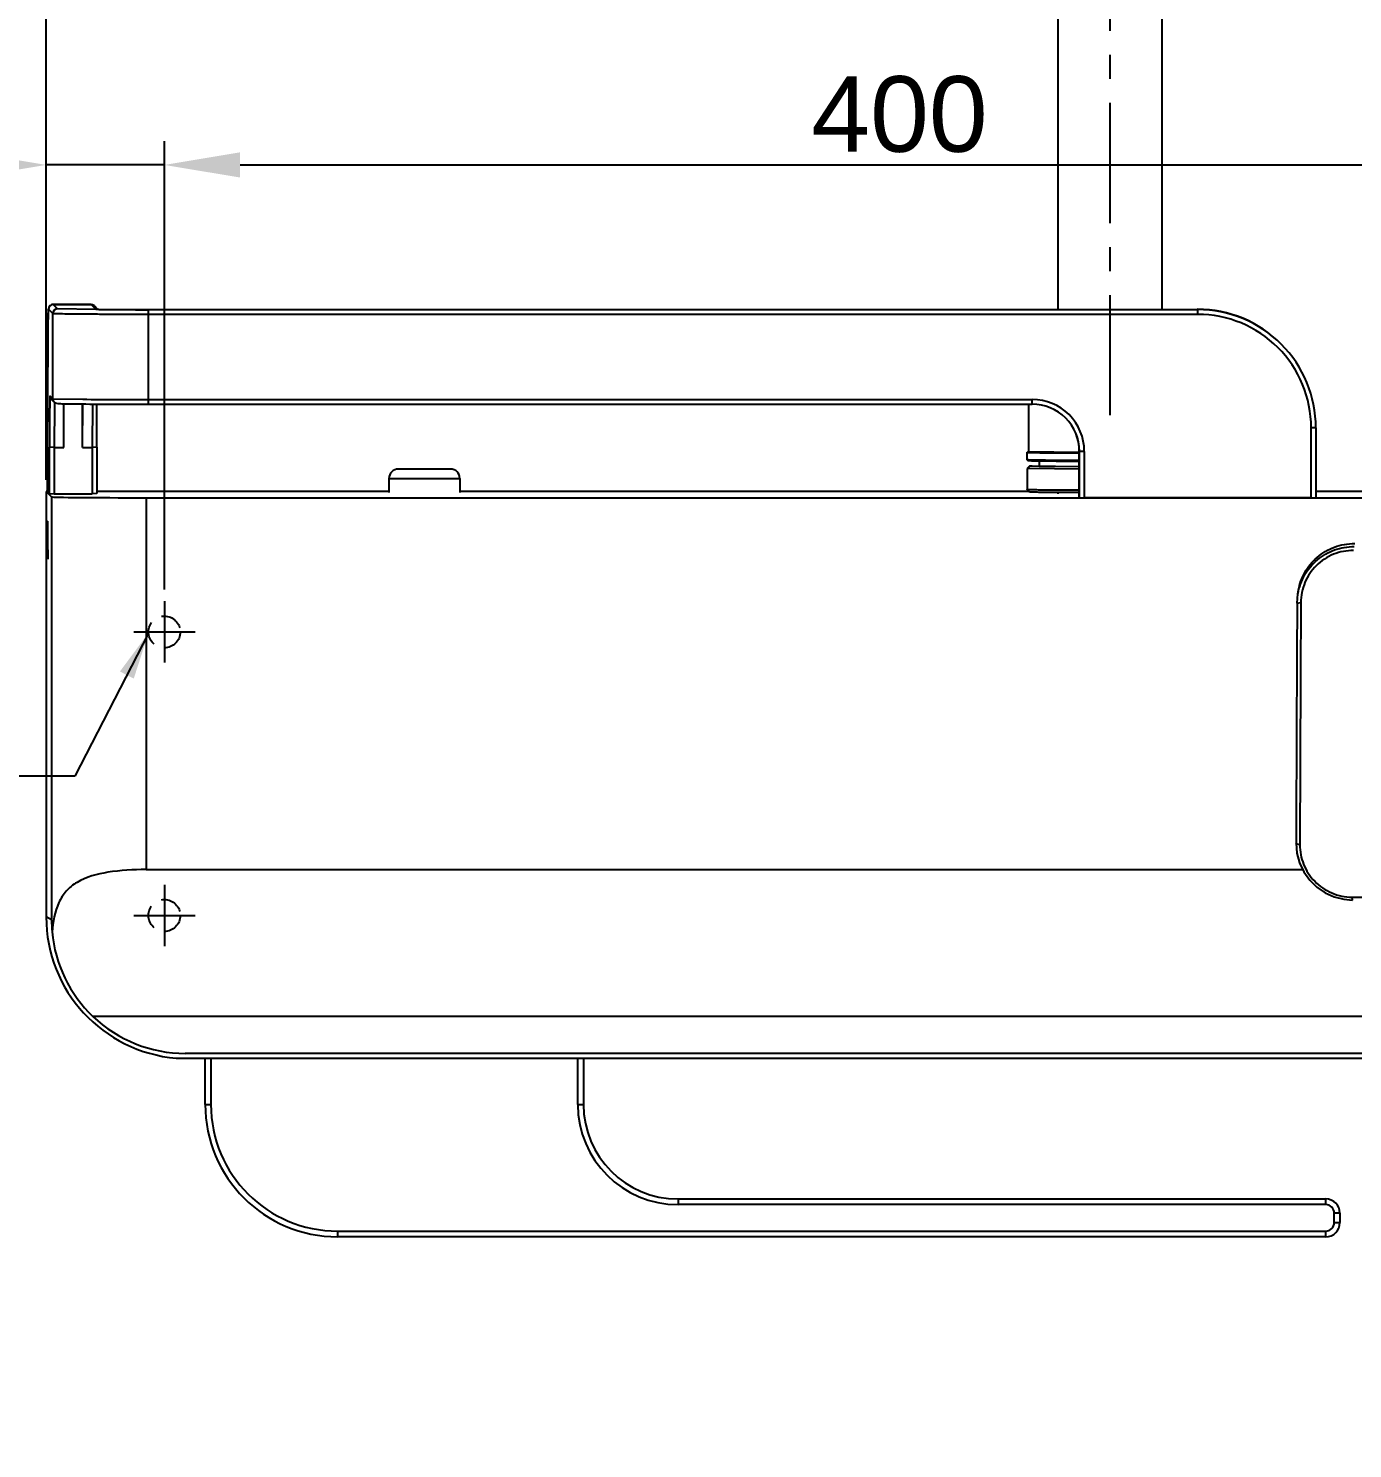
# Model space of a CAD drawing. Header units: millimetres. Extents: x 3819 to 4365, y -2661 to -1889.
# Drawn here: x 3915 to 3985, y -2422.4 to -2347.3 of the extents above; entities that cross this region are included whole.
import ezdxf

# ---------------------------------------------------------------- set-up
doc = ezdxf.new("R2010")
doc.units = ezdxf.units.MM
doc.header["$LTSCALE"] = 0.1
doc.linetypes.add('CENTERX2', pattern=[101.6, 63.5, -12.7, 12.7, -12.7])
doc.linetypes.add('HIDDENX2', pattern=[19.05, 12.7, -6.35])
for name, color, linetype in [('CENTER', 1, 'CENTERX2'), ('DIM', 3, 'Continuous'), ('HIDDEN', 8, 'HIDDENX2')]:
    doc.layers.add(name, color=color, linetype=linetype)
doc.styles.get("Standard").update_dxf_attribs({"font": 'arial.ttf'})
doc.dimstyles.new('ISO-25', dxfattribs={"dimtxt": 2.5, "dimasz": 2.5, "dimexe": 1.25, "dimexo": 0.625, "dimtad": 1, "dimlfac": 5, "dimtxsty": 'Standard', "dimcen": 2.5, "dimadec": 0, "dimazin": 0, "dimtfac": 1, "dimtmove": 0, "dimatfit": 3, "dimfxl": 0, "dimarcsym": 0})

# ---------------------------------------------------------------- blocks, each defined once
blk = doc.blocks.new('*D138')
at = {"layer": 'Defpoints', "color": 0}
for p in [(4033.448, -2341.833), (3915.948, -2371.757), (4033.448, -2371.757)]:
    blk.add_point(p, dxfattribs=at)
at = {"layer": 'DIM', "color": 0, "lineweight": -2}
for p, q in [((3915.948, -2371.132), (3915.948, -2340.583)), ((4033.448, -2371.132), (4033.448, -2340.583)), ((3919.948, -2341.833), (4029.448, -2341.833))]:
    blk.add_line(p, q, dxfattribs=at)
at = {"layer": 'DIM', "color": 0}
for points in [[(3919.948, -2341.166), (3919.948, -2342.499), (3915.948, -2341.833)], [(4029.448, -2341.166), (4029.448, -2342.499), (4033.448, -2341.833)]]:
    blk.add_solid(points, dxfattribs=at)
at = {"layer": 'DIM', "color": 0, "insert": (3961.11, -2339.165), "char_height": 4, "attachment_point": 5}
blk.add_mtext('470', dxfattribs=at)
blk = doc.blocks.new('*D139')
at = {"layer": 'Defpoints', "color": 0}
for p in [(4022.198, -2354.479), (3922.198, -2377.565), (4022.198, -2377.565)]:
    blk.add_point(p, dxfattribs=at)
at = {"layer": 'DIM', "color": 0, "lineweight": -2}
for p, q in [((3922.198, -2376.94), (3922.198, -2353.229)), ((4022.198, -2376.94), (4022.198, -2353.229)), ((3926.198, -2354.479), (4018.198, -2354.479))]:
    blk.add_line(p, q, dxfattribs=at)
at = {"layer": 'DIM', "color": 0}
for points in [[(3926.198, -2353.812), (3926.198, -2355.145), (3922.198, -2354.479)], [(4018.198, -2353.812), (4018.198, -2355.145), (4022.198, -2354.479)]]:
    blk.add_solid(points, dxfattribs=at)
at = {"layer": 'DIM', "color": 0, "insert": (3961.072, -2351.812), "char_height": 4, "attachment_point": 5}
blk.add_mtext('400', dxfattribs=at)
blk = doc.blocks.new('*D137')
at = {"layer": 'Defpoints', "color": 0}
for p in [(3972.198, -2092.633), (4060.64, -2605.033), (4086.272, -2605.033)]:
    blk.add_point(p, dxfattribs=at)
at = {"layer": 'DIM', "color": 0, "lineweight": -2}
for p, q in [((3972.823, -2092.633), (4087.522, -2092.633)), ((4086.272, -2096.633), (4086.272, -2601.033)), ((4061.265, -2605.033), (4087.522, -2605.033))]:
    blk.add_line(p, q, dxfattribs=at)
at = {"layer": 'DIM', "color": 0}
for points in [[(4085.605, -2096.633), (4086.939, -2096.633), (4086.272, -2092.633)], [(4085.605, -2601.033), (4086.939, -2601.033), (4086.272, -2605.033)]]:
    blk.add_solid(points, dxfattribs=at)
at = {"layer": 'DIM', "color": 0, "insert": (4083.025, -2348.833), "char_height": 4, "attachment_point": 5, "rotation": 90}
blk.add_mtext('(2280)', dxfattribs=at)
blk = doc.blocks.new('*D129')
at = {"layer": 'Defpoints', "color": 0}
for p in [(3922.198, -2354.479), (3915.948, -2371.757), (3922.198, -2377.565)]:
    blk.add_point(p, dxfattribs=at)
at = {"layer": 'DIM', "color": 0, "lineweight": -2}
for p, q in [((3915.948, -2371.132), (3915.948, -2353.229)), ((3922.198, -2376.94), (3922.198, -2353.229)), ((3911.948, -2354.479), (3900.87, -2354.479)), ((3922.198, -2354.479), (3915.948, -2354.479)), ((3926.198, -2354.479), (3930.198, -2354.479))]:
    blk.add_line(p, q, dxfattribs=at)
at = {"layer": 'DIM', "color": 0}
for points in [[(3911.948, -2353.812), (3911.948, -2355.145), (3915.948, -2354.479)], [(3926.198, -2353.812), (3926.198, -2355.145), (3922.198, -2354.479)]]:
    blk.add_solid(points, dxfattribs=at)
at = {"layer": 'DIM', "color": 0, "insert": (3904.409, -2351.812), "char_height": 4, "attachment_point": 5}
blk.add_mtext('25', dxfattribs=at)

msp = doc.modelspace()

# ---------------------------------------------------------------- linework, layer by layer
at = {"color": 7, "linetype": 'Continuous'}
for p, q in [((3969.448, -2250.6236), (3969.448, -2362.1328)), ((3974.948, -2250.6235), (3974.948, -2362.1324)), ((3916.0905, -2362.0198), (3916.0711, -2362.1163)), ((3916.3043, -2361.8669), (3916.2214, -2361.887)), ((3918.3205, -2361.8659), (3916.3206, -2361.8661)), ((3916.3206, -2361.8661), (3916.3211, -2361.8663)), ((3916.3211, -2361.8663), (3918.321, -2361.8661)), ((3916.3211, -2361.8663), (3916.5502, -2362.0954)), ((3918.5786, -2362.129), (3916.5502, -2362.0954)), ((3918.3205, -2361.8659), (3918.321, -2361.8661)), ((3918.321, -2361.8661), (3918.5501, -2362.0952)), ((3918.4071, -2361.8814), (3918.321, -2361.8661)), ((3918.4978, -2361.9393), (3918.66, -2362.1016)), ((3918.5501, -2362.0952), (3918.6109, -2362.1)), ((3918.585, -2362.0981), (3918.693, -2362.1025)), ((3916.3002, -2362.3454), (3916.0711, -2362.1163)), ((3916.3002, -2366.8452), (3916.3002, -2362.3454)), ((3918.6945, -2362.1297), (3918.5786, -2362.129)), ((3918.693, -2362.1025), (3921.324, -2362.119)), ((3918.7252, -2362.1298), (3918.6945, -2362.1297)), ((3918.7121, -2362.1031), (3921.2812, -2362.119)), ((3921.2812, -2362.119), (3921.324, -2362.119)), ((3921.324, -2362.119), (3976.8219, -2362.1148)), ((3921.3414, -2362.1364), (3921.324, -2362.1364)), ((3921.3414, -2362.1364), (3976.8393, -2362.1322)), ((3921.3414, -2362.1364), (3921.3436, -2362.3886)), ((3976.8415, -2362.3844), (3921.3436, -2362.3886)), ((3921.3436, -2362.3886), (3921.3436, -2366.8884)), ((3976.8393, -2362.1322), (3976.8219, -2362.1148)), ((3976.8415, -2362.3844), (3976.8393, -2362.1322)), ((3916.0419, -2363.1079), (3916.0421, -2363.0898)), ((3981.2586, -2363.9625), (3981.2412, -2363.945)), ((3916.0232, -2365.6478), (3916.0276, -2364.7381)), ((3916.0223, -2365.8823), (3916.0232, -2365.6478)), ((3916.0201, -2366.7259), (3916.0223, -2365.8823)), ((3916.0187, -2368.0637), (3916.0197, -2366.9379)), ((3916.0197, -2366.9379), (3916.0201, -2366.7259)), ((3916.1475, -2366.6925), (3916.3002, -2366.8452)), ((3916.2207, -2366.8692), (3916.3734, -2367.022)), ((3916.3002, -2366.8452), (3917.8902, -2366.8767)), ((3916.388, -2367.1806), (3916.3756, -2369.4205)), ((3916.3917, -2367.026), (3916.388, -2367.1806)), ((3916.8756, -2369.4205), (3916.8897, -2367.0962)), ((3917.8756, -2369.4204), (3917.8893, -2367.111)), ((3917.8756, -2369.4204), (3917.8756, -2367.1235)), ((3918.0124, -2367.1247), (3918.0484, -2367.125)), ((3918.3892, -2367.1154), (3918.3756, -2369.4204)), ((3918.6234, -2369.4182), (3918.6342, -2367.1289)), ((3921.3436, -2366.8884), (3921.3414, -2367.1363)), ((3921.3414, -2367.1363), (3968.0897, -2367.1327)), ((3921.3436, -2366.8884), (3968.0918, -2366.8849)), ((3967.898, -2367.1327), (3967.898, -2369.6314)), ((3968.0897, -2367.1327), (3968.0918, -2366.8849)), ((3916.0187, -2371.7636), (3916.0187, -2368.0637)), ((3983.0891, -2368.3815), (3982.8413, -2368.3837)), ((3982.8413, -2372.0836), (3982.8413, -2368.3837)), ((3983.0891, -2368.3815), (3983.0891, -2372.0814)), ((3916.1235, -2371.8683), (3916.1235, -2369.4184)), ((3916.3756, -2369.4205), (3916.1235, -2369.4184)), ((3916.3756, -2369.4205), (3916.8756, -2369.4205)), ((3916.3756, -2369.4205), (3916.3756, -2371.8705)), ((3917.8756, -2369.4204), (3918.3756, -2369.4204)), ((3918.6234, -2369.4182), (3918.3756, -2369.4204)), ((3918.3756, -2369.4204), (3918.3756, -2371.8703)), ((3918.6234, -2369.4182), (3918.6234, -2371.8681)), ((3970.5765, -2369.5162), (3970.5765, -2369.6193)), ((3967.823, -2370.0814), (3967.823, -2369.6814)), ((3967.8231, -2370.0817), (3967.823, -2370.0814)), ((3967.8731, -2369.6311), (3967.8231, -2369.6811)), ((3967.8731, -2370.1317), (3967.8231, -2370.0817)), ((3967.8732, -2369.6311), (3967.873, -2369.6314)), ((3967.873, -2369.6314), (3967.8868, -2369.6344)), ((3967.888, -2369.6282), (3967.8731, -2369.6311)), ((3967.8868, -2369.6344), (3967.9171, -2369.6368)), ((3967.9171, -2369.6368), (3970.5686, -2369.6664)), ((3968.448, -2370.15), (3968.448, -2370.4072)), ((3970.5721, -2372.0648), (3970.5721, -2369.628)), ((3970.5896, -2372.0823), (3970.5896, -2369.6324)), ((3970.8417, -2369.6346), (3970.5896, -2369.6324)), ((3970.8417, -2369.6346), (3970.8417, -2372.0845)), ((3934.073, -2371.0655), (3937.823, -2371.0655)), ((3934.073, -2371.0655), (3934.073, -2371.8155)), ((3937.323, -2370.5655), (3934.573, -2370.5655)), ((3937.823, -2371.0655), (3937.823, -2371.8155)), ((3967.823, -2370.5322), (3967.8231, -2370.5319)), ((3967.823, -2370.5322), (3967.823, -2371.6571)), ((3967.9587, -2370.5416), (3967.823, -2370.5322)), ((3967.9481, -2370.4069), (3967.8231, -2370.5319)), ((3967.9481, -2370.4069), (3968.4425, -2370.3898)), ((3968.0798, -2370.4164), (3967.9481, -2370.4069)), ((3970.568, -2370.5676), (3967.9587, -2370.5416)), ((3970.5679, -2370.4414), (3968.0798, -2370.4164)), ((3968.448, -2370.4072), (3968.5643, -2370.4153)), ((3968.5643, -2370.4153), (3970.5695, -2370.4367)), ((3915.948, -2371.7566), (3916.2324, -2372.041)), ((3916.0187, -2371.7566), (3915.948, -2371.7566)), ((3915.948, -2371.7566), (3915.948, -2394.2578)), ((3916.0187, -2371.7636), (3916.1235, -2371.8683)), ((3934.073, -2371.7566), (3918.6234, -2371.7566)), ((3967.9223, -2371.7566), (3937.823, -2371.7566)), ((3967.8231, -2371.6575), (3967.823, -2371.6571)), ((3967.9481, -2371.7825), (3967.8231, -2371.6575)), ((3969.448, -2371.8103), (3969.448, -2371.8864)), ((4006.573, -2371.7566), (3983.0891, -2371.7566)), ((3916.1235, -2371.8683), (3916.3756, -2371.8705)), ((3916.2324, -2372.041), (3916.2322, -2394.4077)), ((3916.3756, -2371.8705), (3918.3756, -2371.8703)), ((3918.6234, -2371.8681), (3918.3756, -2371.8703)), ((3921.2316, -2372.0839), (3970.6706, -2372.0839)), ((3921.2316, -2372.0839), (3921.2316, -2391.7565)), ((3970.5896, -2372.0823), (3970.8417, -2372.0845)), ((3982.8413, -2372.0836), (3970.8417, -2372.0845)), ((3970.8417, -2372.0839), (4028.1642, -2372.0839)), ((3982.8413, -2372.0836), (3983.0891, -2372.0814)), ((3915.9721, -2373.2734), (3915.9634, -2374.2657)), ((3915.9808, -2374.281), (3915.9721, -2373.2734)), ((3916.0419, -2374.3336), (3916.0332, -2373.326)), ((3915.9634, -2374.2657), (3915.9721, -2375.2733)), ((3915.9721, -2375.2733), (3915.9808, -2374.281)), ((3916.0245, -2374.3184), (3916.0332, -2375.326)), ((3916.0332, -2375.326), (3916.0419, -2374.3336)), ((3982.1405, -2377.1678), (3982.1736, -2376.9718)), ((3982.0983, -2377.6547), (3982.1405, -2377.1678)), ((3982.0983, -2377.6546), (3982.2948, -2377.6323)), ((3982.2948, -2377.6323), (3982.2745, -2381.5436)), ((3982.2749, -2381.5436), (3982.2389, -2390.4444)), ((3921.2316, -2391.7565), (3982.3947, -2391.7565)), ((3985.0298, -2393.3654), (3984.9998, -2393.2141)), ((3916.2322, -2394.4077), (3915.948, -2394.2578)), ((4030.7189, -2399.5266), (3918.4198, -2399.5266)), ((3922.8236, -2401.7307), (4017.948, -2401.7307)), ((4025.6712, -2401.4796), (3923.3006, -2401.4796)), ((3924.3605, -2404.1816), (3924.3605, -2401.7307)), ((3924.6605, -2401.7307), (3924.6605, -2404.1816)), ((3944.0605, -2404.1816), (3944.0605, -2401.7307)), ((3944.3605, -2401.7307), (3944.3605, -2404.1816)), ((3924.3605, -2404.1816), (3924.6605, -2404.1816)), ((3944.0605, -2404.1816), (3944.3605, -2404.1816)), ((3949.3605, -2409.1816), (3983.6105, -2409.1816)), ((3949.3605, -2409.1816), (3949.3605, -2409.4816)), ((3983.6105, -2409.4816), (3983.6105, -2409.1816)), ((3983.6105, -2409.4816), (3949.3605, -2409.4816)), ((3984.3605, -2409.9316), (3984.0605, -2409.9316)), ((3984.0605, -2410.4316), (3984.0605, -2409.9316)), ((3984.3605, -2409.9316), (3984.3605, -2410.4316)), ((3931.3605, -2410.8816), (3983.6105, -2410.8816)), ((3931.3605, -2410.8816), (3931.3605, -2411.1816)), ((3983.6105, -2411.1816), (3983.6105, -2410.8816)), ((3984.0605, -2410.4316), (3984.3605, -2410.4316)), ((3983.6105, -2411.1816), (3931.3605, -2411.1816))]:
    msp.add_line(p, q, dxfattribs=at)
msp.add_lwpolyline([(3982.0429, -2390.3666), (3982.0864, -2390.8816), (3982.2254, -2391.3988), (3982.4531, -2391.8798), (3982.7613, -2392.3112), (3983.1394, -2392.6808), (3983.5754, -2392.9782), (3984.0548, -2393.1948), (3984.5633, -2393.3249), (3985.0298, -2393.3654)], dxfattribs=at)
for centre, radius, start, end in [((3916.5502, -2362.3454), 0.25, 90.005267, 179.999096), ((3916.3211, -2362.1128), 0.2465, 90.011319, 93.908669), ((3918.3224, -2362.1131), 0.2467, 64.895315, 69.910929), ((3918.3199, -2362.1177), 0.2519, 45.075155, 64.822984), ((3918.55, -2362.344), 0.2488, 81.832118, 89.978197), ((3918.7459, -2358.7853), 3.3174, 267.669136, 267.883781), ((3918.8725, -2355.1411), 6.9639, 267.949403, 268.679545), ((3921.2691, -1873.4169), 488.7195, 269.701759, 270.006434), ((3976.8223, -2368.3262), 6.2115, 89.829165, 90.004355), ((3976.8398, -2368.3814), 6.2493, 359.999458, 90.004905), ((3976.8224, -2368.364), 6.2493, 45.001588, 89.830769), ((3976.842, -2368.3837), 5.9993, 359.999608, 90.004755), ((4172.7506, -2366.177), 256.7271, 179.315028, 179.678874), ((3920.999, -1959.5642), 407.3244, 269.562697, 270.048467), ((3921.0108, -1981.0627), 386.0737, 269.560358, 270.049064), ((3968.0899, -2369.6324), 2.4996, 359.998998, 90.005366), ((3968.092, -2369.6346), 2.7497, 0.000113, 90.00425), ((3968.0737, -2369.6224), 2.5041, 44.719616, 45.00121), ((3968.0768, -2369.6193), 2.4996, 359.999017, 44.719845), ((3968.0856, -2369.628), 2.4996, 359.998998, 45.001953), ((3934.573, -2371.0655), 0.5, 90, 180), ((3937.323, -2371.0655), 0.5, 0, 90), ((9879.901, -2409.7332), 5897.8899, 179.68836716, 179.81185616), ((3993.5404, -1453.6255), 939.6273, 269.4791913, 269.9555307), ((3923.4983, -2394.3481), 7.2665, 180.47042, 185.601796), ((3923.2545, -2394.4439), 7.0149, 185.017487, 226.433055), ((3931.3605, -2404.1816), 7, 180, 270), ((3931.3605, -2404.1816), 6.7, 180, 270), ((3949.3605, -2404.1816), 5.3, 180, 270), ((3949.3605, -2404.1816), 5, 180, 270), ((3983.6105, -2409.9316), 0.75, 0, 90), ((3983.6105, -2409.9316), 0.45, 0, 90), ((3983.6105, -2410.4316), 0.75, 270, 0), ((3983.6105, -2410.4316), 0.45, 270, 0)]:
    msp.add_arc(centre, radius, start, end, dxfattribs=at)
for centre, major_axis, ratio, start_param, end_param in [((3921.2316, -2372.0403), (5, 0), 0.0087269, -3.1241394, -1.5707963), ((3923.447, -2394.2576), (-5.3027, -5.3027), 0.9999788, -0.7853876, 0.7021897), ((3923.3008, -2394.4038), (-5.0033, -5.0033), 0.9999788, 0.0241709, 0.7853876)]:
    msp.add_ellipse(centre, major_axis=major_axis, ratio=ratio, start_param=start_param, end_param=end_param, dxfattribs=at)
for points, knots in [([(3916.145, -2361.9379), (3916.1054, -2361.9774), (3916.0557, -2362.0936), (3916.0608, -2362.2112), (3916.0586, -2362.2727)], [0, 0, 0, 0, 0.4766273, 1, 1, 1, 1]), ([(3918.4978, -2361.9393), (3918.4669, -2361.9085), (3918.4116, -2361.8592), (3918.3505, -2361.8823), (3918.3367, -2361.8914)], [0, 0, 0, 0, 0.7239231, 1, 1, 1, 1]), ([(3916.0586, -2362.2727), (3916.0331, -2362.9738), (3916.0301, -2364.9048), (3916.0187, -2366.8349), (3916.0187, -2368.0637)], [0, 0, 0, 0, 0.363472, 1, 1, 1, 1]), ([(3916.0421, -2363.0898), (3916.044, -2362.9482), (3916.0517, -2362.7196), (3916.046, -2362.3661), (3916.0732, -2362.265), (3916.0576, -2362.1028), (3916.0711, -2362.1163)], [0, 0, 0, 0, 0.435998, 0.7519859, 0.9412431, 1, 1, 1, 1]), ([(3921.3436, -2362.3886), (3920.7047, -2362.3887), (3919.7763, -2362.3873), (3918.5937, -2362.3819), (3917.8402, -2362.3771), (3917.2203, -2362.37), (3916.7967, -2362.3657), (3916.5443, -2362.3573), (3916.4185, -2362.3579), (3916.3476, -2362.346), (3916.3069, -2362.3521), (3916.3002, -2362.3454)], [0, 0, 0, 0, 0.3799806, 0.5521497, 0.7034345, 0.8280225, 0.921128, 0.9547032, 0.9791798, 0.9943123, 1, 1, 1, 1]), ([(3916.1475, -2366.6925), (3916.136, -2366.6811), (3916.1533, -2366.8163), (3916.1294, -2366.8991), (3916.137, -2367.1837), (3916.1288, -2367.5017), (3916.1276, -2367.9159), (3916.124, -2368.5593), (3916.1235, -2369.0682), (3916.1235, -2369.4184)], [0, 0, 0, 0, 0.0177503, 0.0735265, 0.1652306, 0.2893408, 0.4411013, 0.6146552, 1, 1, 1, 1]), ([(3916.3734, -2367.022), (3916.4369, -2367.0855), (3916.644, -2367.1086), (3916.9754, -2367.1107), (3917.4408, -2367.1203), (3917.8035, -2367.123), (3918.0124, -2367.1247)], [0, 0, 0, 0, 0.1632076, 0.338337, 0.6205228, 1, 1, 1, 1]), ([(3967.823, -2369.6814), (3967.823, -2369.6825), (3967.829, -2369.683), (3967.8363, -2369.6847), (3967.8524, -2369.6858), (3967.8839, -2369.688), (3967.9393, -2369.6902), (3968.0225, -2369.6929), (3968.1291, -2369.6955), (3968.2581, -2369.6981), (3968.4088, -2369.7005), (3968.6507, -2369.7039), (3969.0003, -2369.7076), (3969.4708, -2369.7114), (3970.0014, -2369.7146), (3970.374, -2369.7161), (3970.5684, -2369.7168)], [0, 0, 0, 0, 0.0012159, 0.0045545, 0.0100691, 0.0177628, 0.0396551, 0.0701148, 0.1089829, 0.1560407, 0.2110342, 0.273656, 0.4203702, 0.59295, 0.7875895, 1, 1, 1, 1]), ([(3970.5684, -2370.1168), (3970.3754, -2370.1161), (3970.0052, -2370.1146), (3969.4779, -2370.1114), (3969.0096, -2370.1077), (3968.6107, -2370.1034), (3968.3256, -2370.0994), (3968.1386, -2370.0956), (3968.0308, -2370.0933), (3967.9464, -2370.0899), (3967.8832, -2370.0892), (3967.8472, -2370.0833), (3967.8267, -2370.0852), (3967.8231, -2370.0817)], [0, 0, 0, 0, 0.2109363, 0.4043916, 0.5761655, 0.7225254, 0.8402926, 0.8876282, 0.9269113, 0.9579252, 0.9805088, 0.9945421, 1, 1, 1, 1]), ([(3970.5686, -2370.1663), (3970.3789, -2370.1657), (3970.0153, -2370.1641), (3969.4973, -2370.161), (3969.0376, -2370.1573), (3968.646, -2370.1531), (3968.3662, -2370.1491), (3968.1827, -2370.1454), (3968.0769, -2370.1432), (3967.9941, -2370.1398), (3967.9321, -2370.1391), (3967.8967, -2370.1333), (3967.8766, -2370.1352), (3967.8731, -2370.1317)], [0, 0, 0, 0, 0.2110945, 0.4046071, 0.5763691, 0.7226777, 0.8403801, 0.8876852, 0.9269423, 0.957936, 0.9805073, 0.9945366, 1, 1, 1, 1]), ([(3970.568, -2371.6926), (3970.375, -2371.6919), (3970.0049, -2371.6903), (3969.4776, -2371.6872), (3969.0094, -2371.6835), (3968.6106, -2371.6792), (3968.3255, -2371.6752), (3968.1386, -2371.6714), (3968.0307, -2371.6691), (3967.9463, -2371.6657), (3967.8832, -2371.665), (3967.8472, -2371.6591), (3967.8267, -2371.661), (3967.8231, -2371.6575)], [0, 0, 0, 0, 0.2109396, 0.4043978, 0.5761723, 0.7225317, 0.8402975, 0.8876345, 0.9269145, 0.9579298, 0.9805103, 0.994545, 1, 1, 1, 1]), ([(3970.5679, -2371.8164), (3970.3833, -2371.8157), (3970.0295, -2371.8142), (3969.5258, -2371.8111), (3969.0789, -2371.8075), (3968.6985, -2371.8034), (3968.4267, -2371.7995), (3968.2486, -2371.7958), (3968.1459, -2371.7936), (3968.0655, -2371.7904), (3968.0053, -2371.7897), (3967.971, -2371.784), (3967.9515, -2371.7858), (3967.9481, -2371.7825)], [0, 0, 0, 0, 0.2113785, 0.4050097, 0.5767712, 0.7230062, 0.8406022, 0.8878547, 0.9270586, 0.9580102, 0.9805439, 0.9945509, 1, 1, 1, 1]), ([(3982.1405, -2377.1678), (3982.1989, -2376.822), (3982.44, -2376.145), (3983.1281, -2375.3214), (3984.057, -2374.787), (3984.7635, -2374.6679), (3985.1126, -2374.6708)], [0, 0, 0, 0, 0.2503143, 0.5007956, 0.7508226, 1, 1, 1, 1]), ([(3982.1737, -2376.9712), (3982.229, -2376.6443), (3982.4576, -2375.9952), (3983.1206, -2375.1848), (3984.0509, -2374.6345), (3984.7762, -2374.5066), (3985.14, -2374.5084)], [0, 0, 0, 0, 0.2383965, 0.4837454, 0.7383607, 1, 1, 1, 1]), ([(3985.0797, -2374.8756), (3984.7204, -2374.8735), (3983.9911, -2375.0102), (3983.0655, -2375.622), (3982.4437, -2376.5425), (3982.2978, -2377.2717), (3982.2948, -2377.6323)], [0, 0, 0, 0, 0.2491262, 0.4993401, 0.7499466, 1, 1, 1, 1]), ([(3982.239, -2390.4444), (3982.1911, -2390.4409), (3982.1273, -2390.4342), (3982.0428, -2390.3913), (3982.0429, -2390.3666)], [0, 0, 0, 0, 0.6598314, 1, 1, 1, 1]), ([(3982.2389, -2390.4444), (3982.2405, -2390.7946), (3982.3744, -2391.5108), (3982.98, -2392.4293), (3983.8996, -2393.0586), (3984.6351, -2393.2095), (3984.9995, -2393.214)], [0, 0, 0, 0, 0.2436842, 0.4928758, 0.7464027, 1, 1, 1, 1]), ([(3921.2316, -2391.7565), (3920.5559, -2391.7565), (3919.3135, -2391.8213), (3917.8244, -2392.1983), (3916.9807, -2392.8663), (3916.4298, -2393.7407), (3916.3079, -2394.5277), (3916.2665, -2395.0574)], [0, 0, 0, 0, 0.2984121, 0.5509632, 0.6593245, 0.7653669, 1, 1, 1, 1])]:
    msp.add_open_spline(points, degree=3, knots=knots, dxfattribs=at)
for points in [[(3916.2214, -2361.887), (3916.1644, -2361.9118), (3916.1144, -2361.9625), (3916.0905, -2362.0198)], [(3916.3206, -2361.8661), (3916.2574, -2361.8661), (3916.1898, -2361.8932), (3916.145, -2361.9379)], [(3916.1475, -2366.6925), (3916.1475, -2366.7563), (3916.1756, -2366.8242), (3916.2207, -2366.8692)], [(3916.3734, -2367.022), (3916.3283, -2366.9769), (3916.3002, -2366.909), (3916.3002, -2366.8452)], [(3967.8884, -2369.6282), (3967.8883, -2369.6282), (3967.8882, -2369.6282), (3967.888, -2369.6282)]]:
    msp.add_open_spline(points, degree=3, dxfattribs=at)
at = {"layer": 'CENTER'}
for p, q in [((3972.198, -2087.0409), (3972.198, -2368.7111)), ((3922.198, -2377.565), (3922.198, -2380.8048)), ((3920.5781, -2379.1849), (3923.818, -2379.1849)), ((3922.198, -2392.565), (3922.198, -2395.8048)), ((3920.5781, -2394.1849), (3923.818, -2394.1849))]:
    msp.add_line(p, q, dxfattribs=at)
at = {"layer": 'HIDDEN'}
for centre in [(3922.198, -2379.1849), (3922.198, -2394.1849)]:
    msp.add_circle(centre, 0.8424, dxfattribs=at)

# ---------------------------------------------------------------- dimensions: what is measured, and where the dimension line sits
at = {"layer": 'DIM'}
dim = msp.add_linear_dim(base=(4086.272, -2605.0328), p1=(3972.198, -2092.6331), p2=(4060.6398, -2605.0328), angle=90, text='(2280)', dimstyle='ISO-25', override={"dimtxt": 4, "dimasz": 4, "dimlfac": 4, "dimadec": 1, "dimfxl": 1.25}, dxfattribs=at)
dim.commit()
dim.dimension.update_dxf_attribs({"geometry": '*D137', "text_midpoint": (4083.0249, -2348.833)})
for base, p1, p2, picture, middle in [((4033.448, -2341.8325), (3915.948, -2371.7566), (4033.448, -2371.7566), '*D138', (3961.11, -2341.8325)), ((3922.198, -2354.4788), (3915.948, -2371.7566), (3922.198, -2377.565), '*D129', (3904.4089, -2354.4788)), ((4022.198, -2354.4788), (3922.198, -2377.565), (4022.198, -2377.565), '*D139', (3961.072, -2354.4788))]:
    dim = msp.add_linear_dim(base=base, p1=p1, p2=p2, dimstyle='ISO-25', override={"dimtxt": 4, "dimasz": 4, "dimlfac": 4, "dimadec": 1, "dimfxl": 1.25}, dxfattribs=at)
    dim.commit()
    dim.dimension.update_dxf_attribs({"geometry": picture, "text_midpoint": middle, "dimtype": 160})

# ---------------------------------------------------------------- leaders
at = {"layer": 'DIM', "annotation_type": 0, "has_hookline": 1, "hookline_direction": 1, "text_width": 36.1067}
msp.add_leader([(3921.3572, -2379.2418), (3917.4632, -2386.8145), (3914.9632, -2386.8145)], dimstyle='ISO-25', dxfattribs=at)

doc.saveas('drawing.dxf')
